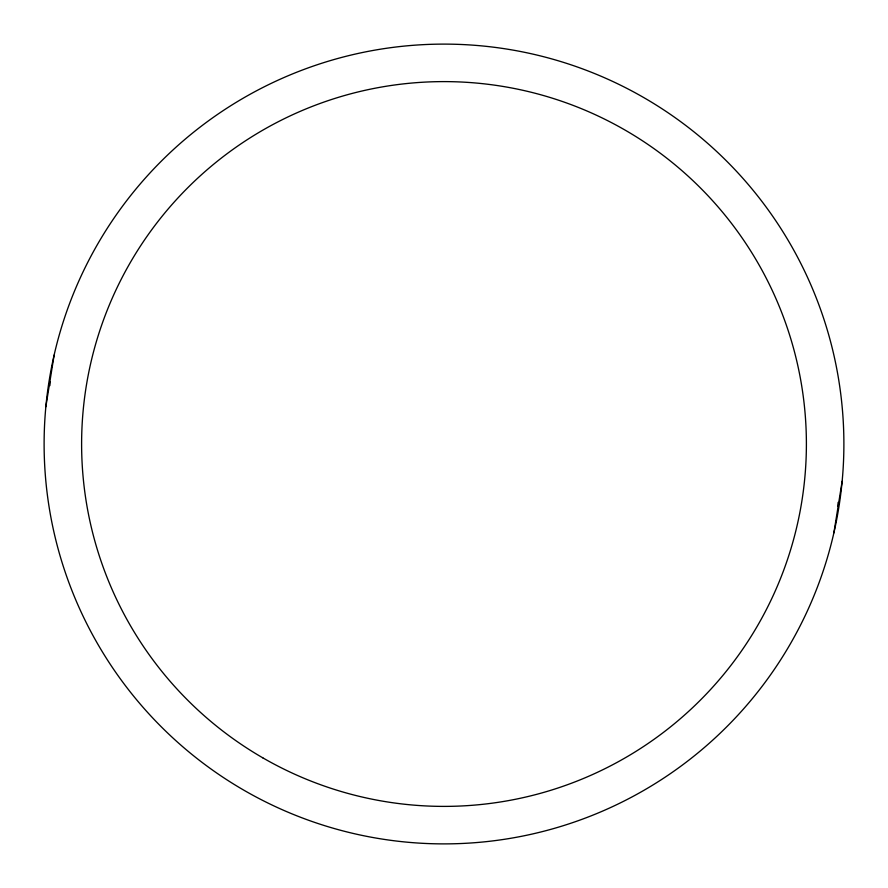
<?xml version="1.0" encoding="UTF-8"?>
<svg xmlns="http://www.w3.org/2000/svg" width="888" height="888" viewBox="0 0 888 888"><rect width="100%" height="100%" fill="white"/><g stroke="black" fill="none" stroke-linecap="round" stroke-linejoin="round"><path stroke-width="1.33" d="M45.854 406.737L54.124 355.089M833.876 532.911L842.146 481.263A399.878 399.878 0 0 0 277.2 80.564A399.878 399.878 0 0 0 212.665 770.174A399.878 399.878 0 0 0 842.146 481.263M838.106 502.364L838.106 506.482M49.895 381.518L49.895 385.636M262.804 757.841A362.393 362.393 0 0 0 806.393 444A362.393 362.393 0 0 0 262.804 130.159A362.393 362.393 0 0 0 262.804 757.841"/></g></svg>
